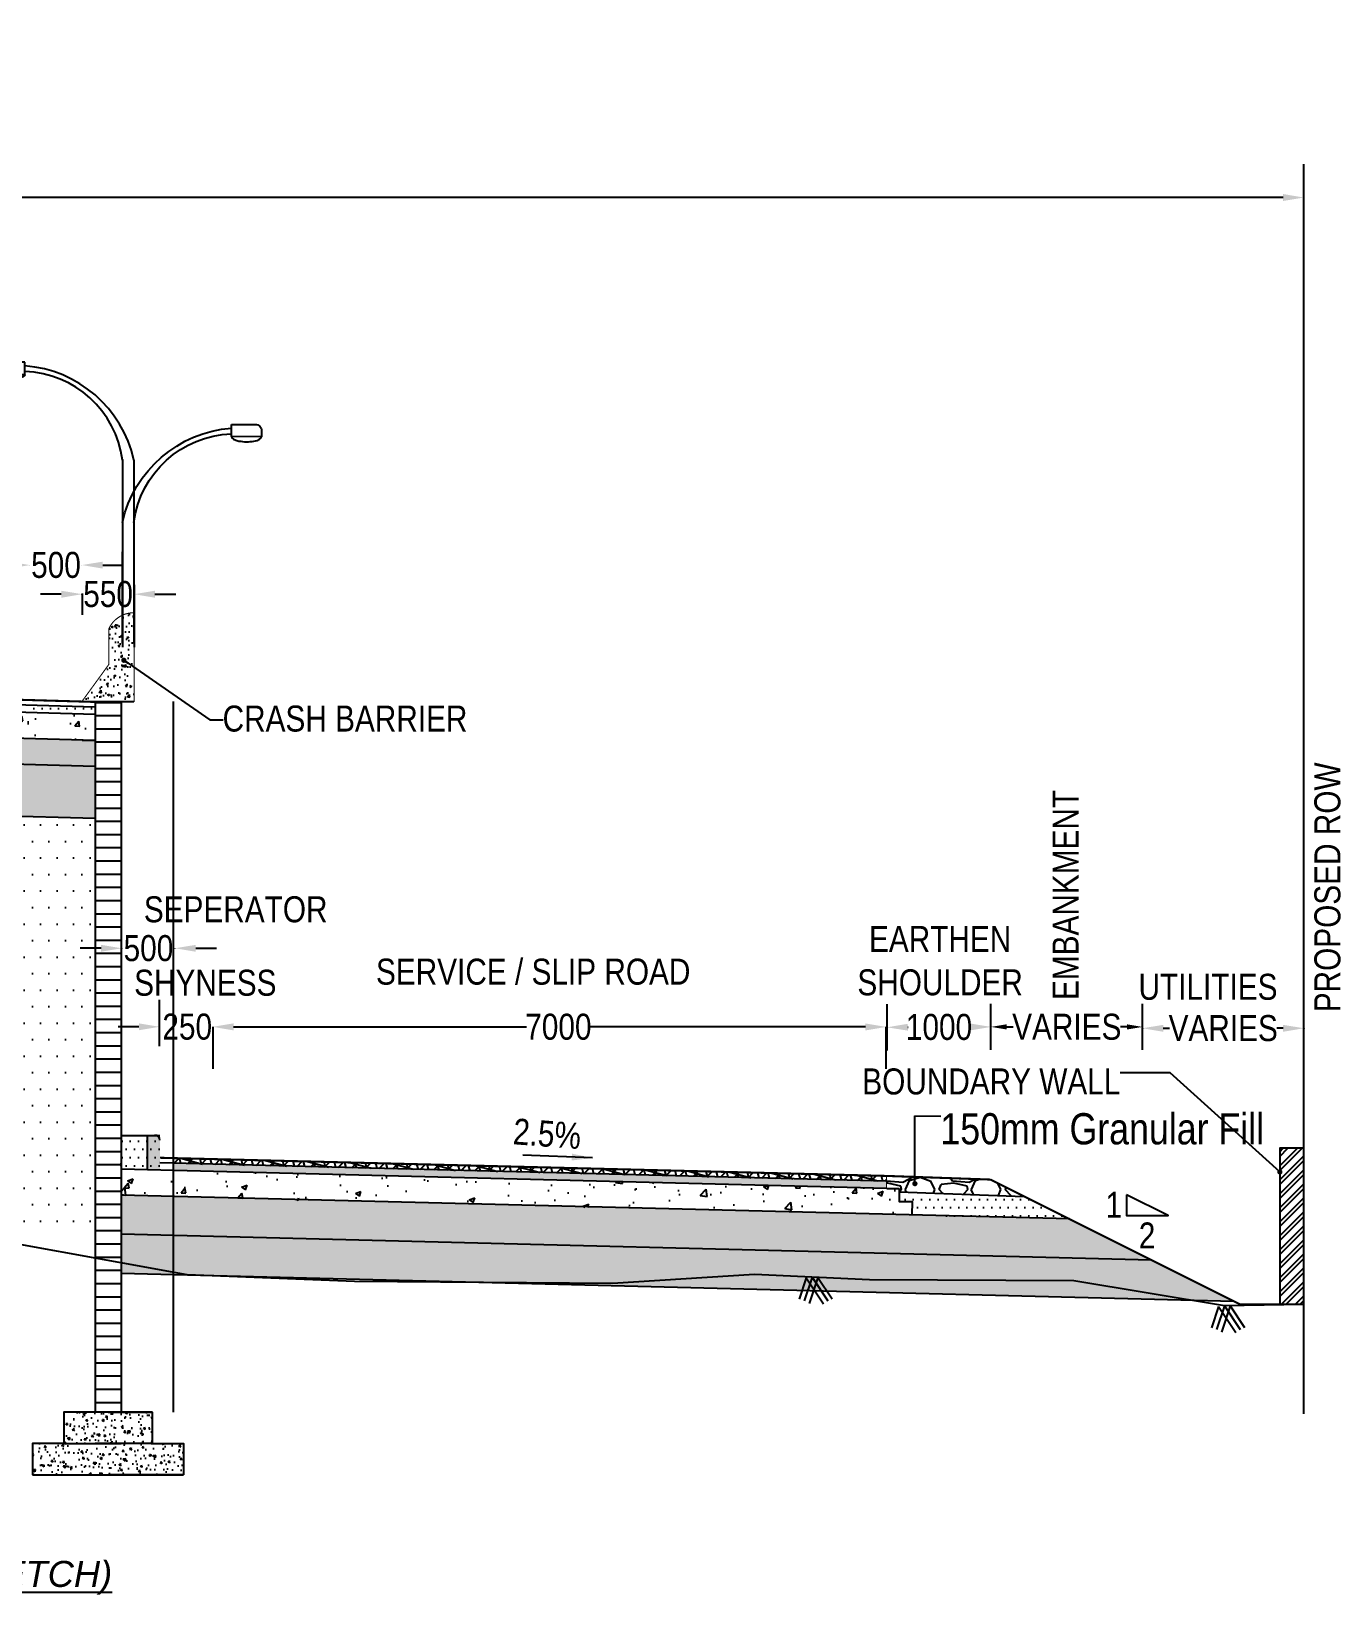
# Model space of a CAD drawing. Header units: millimetres. Extents: x 207528 to 778454, y -364692 to 101323.
# Drawn here: x 534964 to 547556, y 9499 to 24533 of the extents above; entities that cross this region are included whole.
import ezdxf

# ---------------------------------------------------------------- set-up
doc = ezdxf.new("R2010")
doc.units = ezdxf.units.MM
doc.linetypes.add('DASHED2', pattern=[0.375, 0.25, -0.125])
for name, color, linetype in [('Dim', 253, 'Continuous'), ('Dimension', 253, 'Continuous'), ('hatch', 253, 'Continuous'), ('NGL', 7, 'DASHED2'), ('Proposed ROW', 241, 'MNEW')]:
    doc.layers.add(name, color=color, linetype=linetype)
doc.styles.add('DIM', font='ARIALN.TTF', dxfattribs={"height": 250})
doc.styles.get("Standard").update_dxf_attribs({"font": 'arial.ttf'})
doc.styles.add('STRIP PLAN STYLE', font='ARIALN.TTF')
doc.linetypes.add('MNEW', pattern='A,26.152623,-1.048632,["PROW",Standard,S=1.75,R=0,X=0,Y=-0.975095],-7.693777,26.152623', length=61.047655)
doc.dimstyles.new('DIM', dxfattribs={"dimtxt": 250, "dimasz": 200, "dimexe": 0.18, "dimexo": 0.0625, "dimgap": 0.09, "dimtad": 0, "dimtih": 1, "dimtoh": 1, "dimdec": 0, "dimzin": 0, "dimdsep": 46, "dimtxsty": 'DIM', "dimcen": 0.09, "dimclrd": 256, "dimclrt": 7, "dimadec": 0, "dimazin": 0, "dimtfac": 1, "dimtdec": 0, "dimtofl": 0, "dimtmove": 0, "dimatfit": 3, "dimfxl": 1, "dimtolj": 1, "dimtzin": 0, "dimarcsym": 0})
doc.dimstyles.new('new', dxfattribs={"dimtxt": 150, "dimasz": 150, "dimexe": 100, "dimexo": 0.1, "dimgap": 0.09, "dimtad": 0, "dimtih": 1, "dimtoh": 1, "dimdec": 0, "dimzin": 0, "dimdsep": 46, "dimtxsty": 'DIM', "dimcen": 0.09, "dimclrd": 256, "dimclrt": 252, "dimadec": 0, "dimazin": 0, "dimtfac": 1, "dimtdec": 0, "dimtofl": 0, "dimtmove": 0, "dimatfit": 3, "dimfxl": 1, "dimtolj": 1, "dimtzin": 0, "dimlwd": -1, "dimarcsym": 0})

# ---------------------------------------------------------------- blocks, each defined once
blk = doc.blocks.new('*D387')
at = {"layer": 'Defpoints', "color": 0, "transparency": 16777216}
for p in [(547201, 22934), (502201, 22667), (547201, 22670)]:
    blk.add_point(p, dxfattribs=at)
at = {"layer": 'Dim', "color": 0, "lineweight": -2, "transparency": 16777216}
for p, q in [((502201, 22667), (502201, 22935)), ((547201, 22670), (547201, 22935))]:
    blk.add_line(p, q, dxfattribs=at)
at = {"layer": 'Dim', "lineweight": -2, "transparency": 16777216}
for p, q in [((502401, 22934), (522479, 22934)), ((547001, 22934), (529825, 22934))]:
    blk.add_line(p, q, dxfattribs=at)
at = {"layer": 'Dim', "transparency": 16777216}
for points in [[(502401, 22968), (502401, 22901), (502201, 22934)], [(547001, 22968), (547001, 22901), (547201, 22934)]]:
    blk.add_solid(points, dxfattribs=at)
at = {"layer": 'Dim', "color": 7, "transparency": 16777216, "insert": (526152, 22934), "char_height": 400, "attachment_point": 5, "style": 'STRIP PLAN STYLE'}
blk.add_mtext('\\A1;PROPOSED RIGHT OF WAY (45m)', dxfattribs=at)
blk = doc.blocks.new('*D394')
at = {"layer": 'Defpoints', "color": 0, "transparency": 16777216}
for p in [(535953, 19120), (535453, 19023), (535953, 19023)]:
    blk.add_point(p, dxfattribs=at)
at = {"layer": 'Dim', "lineweight": -2, "transparency": 16777216}
for p, q in [((535253, 19120), (535053, 19120)), ((536153, 19120), (536353, 19120))]:
    blk.add_line(p, q, dxfattribs=at)
at = {"layer": 'Dim', "color": 0, "lineweight": -2, "transparency": 16777216}
for p, q in [((535453, 19118), (535453, 19120)), ((535953, 19118), (535953, 19120))]:
    blk.add_line(p, q, dxfattribs=at)
at = {"layer": 'Dim', "transparency": 16777216}
for points in [[(535253, 19153), (535253, 19086), (535453, 19120)], [(536153, 19153), (536153, 19086), (535953, 19120)]]:
    blk.add_solid(points, dxfattribs=at)
at = {"layer": 'Dim', "color": 7, "transparency": 16777216, "insert": (535703, 19120), "char_height": 250, "attachment_point": 5, "style": 'DIM'}
blk.add_mtext('\\A1;550', dxfattribs=at)
blk = doc.blocks.new('*D488')
at = {"layer": 'Defpoints', "color": 0, "transparency": 16777216}
for p in [(535452, 19400), (534951, 19126), (535452, 19126)]:
    blk.add_point(p, dxfattribs=at)
at = {"layer": 'Dim', "lineweight": -2, "transparency": 16777216}
for p, q in [((534751, 19400), (534551, 19400)), ((535652, 19400), (535852, 19400))]:
    blk.add_line(p, q, dxfattribs=at)
at = {"layer": 'Dim', "color": 0, "lineweight": -2, "transparency": 16777216}
for p, q in [((534951, 19399), (534951, 19400)), ((535452, 19399), (535452, 19400))]:
    blk.add_line(p, q, dxfattribs=at)
at = {"layer": 'Dim', "transparency": 16777216}
for points in [[(534751, 19433), (534751, 19366), (534951, 19400)], [(535652, 19433), (535652, 19366), (535452, 19400)]]:
    blk.add_solid(points, dxfattribs=at)
at = {"layer": 'Dim', "color": 7, "transparency": 16777216, "insert": (535202, 19400), "char_height": 250, "attachment_point": 5, "style": 'DIM'}
blk.add_mtext('\\A1;500', dxfattribs=at)
blk = doc.blocks.new('DDD')
for p, q in [((1867070, -106568), (1867071, -106627)), ((1867358, -106507), (1867129, -106509)), ((1867359, -106625), (1867358, -106507)), ((1867071, -106627), (1867359, -106625)), ((1868297, -107444), (1868295, -109214)), ((1868407, -107450), (1868407, -109214))]:
    blk.add_line(p, q)
for centre, major_axis, start_param, end_param in [((1867129, -106568), (41.7, 41.7), 0.793568, 2.364365), ((1867273, -107703), (-822, 822), 4.14637, 5.423964), ((1867323, -107580), (-343, 922), 4.488864, 5.890241)]:
    blk.add_ellipse(centre, major_axis=major_axis, ratio=1, start_param=start_param, end_param=end_param)
at = {"extrusion": (0, 0, -1)}
blk.add_ellipse((1867215, -106626), major_axis=(144, 1), ratio=0.331897, start_param=0, end_param=3.141593, dxfattribs=at)
blk = doc.blocks.new('DUAL LIGHT')
for p, q in [((1621822, -144545), (1621823, -144427)), ((1621823, -144427), (1622052, -144429)), ((1622110, -144547), (1621822, -144545)), ((1622110, -144488), (1622110, -144547)), ((1620774, -145370), (1620774, -146570)), ((1620884, -145364), (1620885, -146570))]:
    blk.add_line(p, q)
at = {"extrusion": (0, 0, -1)}
for centre, major_axis, start_param, end_param in [((1621908, -145623), (822, 822), 4.14637, 5.423964), ((1622052, -144487), (-41.7, 41.7), 0.793568, 2.364365), ((1621858, -145500), (343, 922), 4.488864, 5.890241)]:
    blk.add_ellipse(centre, major_axis=major_axis, ratio=1, start_param=start_param, end_param=end_param, dxfattribs=at)
blk.add_ellipse((1621966, -144546), major_axis=(-144, 1), ratio=0.331897, start_param=0, end_param=3.141593)
blk.add_blockref('DDD', (-247523, -37321))
blk = doc.blocks.new('*D518')
at = {"layer": 'Defpoints', "color": 0, "transparency": 16777216}
for p in [(535835, 15715), (535835, 15367), (536346, 15367)]:
    blk.add_point(p, dxfattribs=at)
at = {"layer": 'Dim', "lineweight": -2, "transparency": 16777216}
for p, q in [((535635, 15715), (535435, 15715)), ((536546, 15715), (536746, 15715))]:
    blk.add_line(p, q, dxfattribs=at)
at = {"layer": 'Dim', "color": 0, "lineweight": -2, "transparency": 16777216}
for p, q in [((535835, 15714), (535835, 15715)), ((536346, 15714), (536346, 15715))]:
    blk.add_line(p, q, dxfattribs=at)
at = {"layer": 'Dim', "transparency": 16777216}
for points in [[(535635, 15748), (535635, 15682), (535835, 15715)], [(536546, 15748), (536546, 15682), (536346, 15715)]]:
    blk.add_solid(points, dxfattribs=at)
at = {"layer": 'Dim', "color": 7, "transparency": 16777216, "insert": (536091, 15715), "char_height": 250, "attachment_point": 5, "style": 'DIM'}
blk.add_mtext('\\A1;500', dxfattribs=at)
blk = doc.blocks.new('*D519')
at = {"layer": 'Defpoints', "color": 0, "transparency": 16777216}
for p in [(543186, 14959), (536712, 14556), (543186, 14556)]:
    blk.add_point(p, dxfattribs=at)
at = {"layer": 'Dim', "color": 0, "lineweight": -2, "transparency": 16777216}
for p, q in [((536712, 14556), (536712, 14959)), ((543186, 14556), (543186, 14959))]:
    blk.add_line(p, q, dxfattribs=at)
at = {"layer": 'Dim', "lineweight": -2, "transparency": 16777216}
for p, q in [((536912, 14959), (539728, 14959)), ((542986, 14959), (540338, 14959))]:
    blk.add_line(p, q, dxfattribs=at)
at = {"layer": 'Dim', "transparency": 16777216}
for points in [[(536912, 14992), (536912, 14925), (536712, 14959)], [(542986, 14992), (542986, 14925), (543186, 14959)]]:
    blk.add_solid(points, dxfattribs=at)
at = {"layer": 'Dim', "color": 7, "transparency": 16777216, "insert": (540033, 14959), "char_height": 250, "attachment_point": 5, "style": 'DIM'}
blk.add_mtext('\\A1;7000', dxfattribs=at)
blk = doc.blocks.new('*D514')
at = {"layer": 'Defpoints', "color": 0, "transparency": 16777216}
for p in [(536199, 14960), (536199, 14643), (536709, 14643)]:
    blk.add_point(p, dxfattribs=at)
at = {"layer": 'Dim', "lineweight": -2, "transparency": 16777216}
for p, q in [((535999, 14960), (535799, 14960)), ((536909, 14960), (537109, 14960))]:
    blk.add_line(p, q, dxfattribs=at)
at = {"layer": 'Dim', "color": 0, "lineweight": -2, "transparency": 16777216}
for p, q in [((536199, 14959), (536199, 14960)), ((536709, 14959), (536709, 14960))]:
    blk.add_line(p, q, dxfattribs=at)
at = {"layer": 'Dim', "transparency": 16777216}
for points in [[(535999, 14993), (535999, 14927), (536199, 14960)], [(536909, 14993), (536909, 14927), (536709, 14960)]]:
    blk.add_solid(points, dxfattribs=at)
at = {"layer": 'Dim', "color": 7, "transparency": 16777216, "insert": (536464, 14960), "char_height": 250, "attachment_point": 5, "style": 'DIM'}
blk.add_mtext('\\A1;250', dxfattribs=at)
blk = doc.blocks.new('*D515')
at = {"layer": 'Defpoints', "color": 0, "transparency": 16777216}
for p in [(543193, 14955), (544193, 14959), (544193, 14959)]:
    blk.add_point(p, dxfattribs=at)
at = {"layer": 'Dim', "color": 0, "lineweight": -2, "transparency": 16777216}
for p, q in [((543193, 14955), (543193, 14955)), ((544193, 14959), (544193, 14959))]:
    blk.add_line(p, q, dxfattribs=at)
at = {"layer": 'Dim', "lineweight": -2, "transparency": 16777216}
for p, q in [((543393, 14956), (543397, 14956)), ((543993, 14958), (543989, 14958))]:
    blk.add_line(p, q, dxfattribs=at)
at = {"layer": 'Dim', "transparency": 16777216}
for points in [[(543393, 14989), (543394, 14923), (543193, 14955)], [(543993, 14992), (543993, 14925), (544193, 14959)]]:
    blk.add_solid(points, dxfattribs=at)
at = {"layer": 'Dim', "color": 7, "transparency": 16777216, "insert": (543693, 14957), "char_height": 250, "attachment_point": 5, "style": 'DIM'}
blk.add_mtext('\\A1;1000', dxfattribs=at)
blk = doc.blocks.new('*D516')
at = {"layer": 'Defpoints', "color": 0, "transparency": 16777216}
for p in [(545650, 14959), (547201, 15003), (547201, 14946)]:
    blk.add_point(p, dxfattribs=at)
at = {"layer": 'Dimension', "color": 0, "lineweight": -2, "transparency": 16777216}
for p, q in [((545650, 14947), (545650, 14945)), ((547201, 14947), (547201, 14945))]:
    blk.add_line(p, q, dxfattribs=at)
at = {"layer": 'Dimension', "lineweight": -2, "transparency": 16777216}
for p, q in [((545850, 14946), (545909, 14946)), ((547001, 14946), (546943, 14946))]:
    blk.add_line(p, q, dxfattribs=at)
at = {"layer": 'Dimension', "transparency": 16777216}
for points in [[(545850, 14979), (545850, 14912), (545650, 14946)], [(547001, 14979), (547001, 14912), (547201, 14946)]]:
    blk.add_solid(points, dxfattribs=at)
at = {"layer": 'Dimension', "color": 7, "transparency": 16777216, "insert": (546426, 14946), "char_height": 250, "attachment_point": 5, "style": 'DIM'}
blk.add_mtext('\\A1;VARIES', dxfattribs=at)
blk = doc.blocks.new('*D517')
at = {"layer": 'Defpoints', "color": 0, "transparency": 16777216}
for p in [(544193, 14959), (545650, 14959), (545650, 14959)]:
    blk.add_point(p, dxfattribs=at)
at = {"layer": 'Dimension', "color": 0, "lineweight": -2, "transparency": 16777216}
for p, q in [((544193, 14959), (544193, 14959)), ((545650, 14959), (545650, 14959))]:
    blk.add_line(p, q, dxfattribs=at)
at = {"layer": 'Dimension', "lineweight": -2, "transparency": 16777216}
for p, q in [((544343, 14959), (544405, 14959)), ((545500, 14959), (545439, 14959))]:
    blk.add_line(p, q, dxfattribs=at)
at = {"layer": 'Dimension', "transparency": 16777216}
for points in [[(544343, 14984), (544343, 14934), (544193, 14959)], [(545500, 14984), (545500, 14934), (545650, 14959)]]:
    blk.add_solid(points, dxfattribs=at)
at = {"layer": 'Dimension', "color": 7, "transparency": 16777216, "insert": (544922, 14959), "char_height": 250, "attachment_point": 5, "style": 'DIM'}
blk.add_mtext('\\A1;VARIES', dxfattribs=at)

msp = doc.modelspace()

# ---------------------------------------------------------------- hatches: boundary and pattern name
at = {"ltscale": 0.1}
h = msp.add_hatch(dxfattribs=at)
h.set_pattern_fill('LINE', color=256, scale=40, style=0)
h.set_pattern_definition([(0, (451597.59, 96311.76), (0, 127), [])])
h.paths.add_polyline_path([(535577.5, 18087.5), (535827.5, 18087.5), (535827.5, 12703.7), (535577.5, 12742.6)])
h.paths.add_polyline_path([(535577.5, 12742.6), (535827.5, 12703.7), (535827.5, 11253.1), (535577.5, 11253.1)])
h = msp.add_hatch(color=256)
h.dxf.hatch_style = 1
h.paths.add_polyline_path([(536201.1, 13869.5, 0.4142136), (536151.1, 13919.5), (536077.8, 13919.5), (536077.8, 13583.8), (536201.1, 13580.6)])
h = msp.add_hatch()
h.set_pattern_fill('GOST_GLASS', color=41, scale=5)
h.set_pattern_definition([(45, (411964.84, 1.86), (42.426407, -4e-15), [25, -35]), (45, (411975.448, 1.86), (42.426407, -4e-15), [10, -50]), (45, (411964.84, 12.466), (42.426407, -4e-15), [10, -50])])
h.paths.add_polyline_path([(536336.8, 13647.3), (536336.8, 13577.3), (541915.8, 13437.8), (542162.3, 13457.4), (542560.4, 13491.7)])
h.paths.add_polyline_path([(543190, 13475.9), (543190, 13405.9), (541915.8, 13437.8), (542162.3, 13457.4), (542560.4, 13491.7)])
at = {"layer": 'Dim'}
h = msp.add_hatch(dxfattribs=at)
h.set_pattern_fill('AR-CONC', color=256)
h.set_pattern_definition([(50, (449597.46, 96274.26), (182.18467, -15.93909), [19.05, -209.55]), (355, (449597.46, 96274.26), (-35.24342, 191.05685), [15.24, -167.64058]), (100.45144, (449612.65, 96272.93), (146.94125, 175.11775), [16.19, -178.09024]), (46.1842, (449597.46, 96325.06), (271.07904, -42.04233), [28.575, -314.325]), (96.63556, (449620.05, 96321.56), (237.40413, 247.4261), [24.285, -267.1356]), (351.18415, (449597.46, 96325.06), (237.40413, 247.4261), [22.86, -251.4597]), (21, (449622.86, 96312.36), (151.6144, -102.2652), [19.05, -209.55]), (326, (449622.86, 96312.36), (61.80203, 184.18797), [15.24, -167.64]), (71.45144, (449635.5, 96303.84), (213.41642, 81.92277), [16.19, -178.08994]), (37.5, (449597.463, 96274.26), (3.088603, 84.55504), [0, -165.608, 0, -170.18, 0, -168.275]), (7.5, (449597.46, 96274.26), (66.81966, 100.180575), [0, -97.028, 0, -161.798, 0, -64.135]), (327.5, (449540.82, 96274.26), (135.590595, -5.728744), [0, -63.5, 0, -198.12, 0, -262.89]), (317.5, (449515.42, 96274.26), (148.12918, 25.42649), [0, -82.55, 0, -131.572, 0, -186.69])])
h.paths.add_polyline_path([(535709.6, 18785.9), (535716.2, 18799.6), (535735.8, 18831.7), (535752.8, 18853.1), (535777.3, 18877.3), (535817.1, 18905.9), (535850, 18922.1), (535882.8, 18933.1), (535921.1, 18940.1), (535952.5, 18941.6), (535952.5, 18883.6), (535952.5, 18087.5), (535451.2, 18100), (535710, 18444)])
h = msp.add_hatch(dxfattribs=at)
h.set_pattern_fill('AR-CONC', color=256, scale=3)
h.set_pattern_definition([(50, (448852.7, 32192.54), (546.554, -47.8173), [57.15, -628.65]), (355, (448852.7, 32192.54), (-105.7303, 573.1705), [45.72, -502.9218]), (100.45144, (448898.24, 32188.56), (440.8237, 525.3533), [48.57, -534.2707]), (46.1842, (448852.7, 32344.94), (813.237, -126.127), [85.725, -942.975]), (96.6356, (448920.5, 32334.4), (712.2124, 742.2784), [72.855, -801.407]), (351.1842, (448852.7, 32344.94), (712.212, 742.278), [68.58, -754.379]), (21, (448928.9, 32306.84), (454.8432, -306.7956), [57.15, -628.65]), (326, (448928.9, 32306.84), (185.406, 552.564), [45.72, -502.92]), (71.45144, (448966.8, 32281.3), (640.2493, 245.7683), [48.57, -534.2698]), (37.5, (448852.7, 32192.54), (9.2658, 253.6651), [0, -496.824, 0, -510.54, 0, -504.825]), (7.5, (448852.7, 32192.54), (200.459, 300.5417), [0, -291.084, 0, -485.394, 0, -192.405]), (327.5, (448682.76, 32192.54), (406.7718, -17.18623), [0, -190.5, 0, -594.36, 0, -788.67]), (317.5, (448606.56, 32192.54), (444.3875, 76.2795), [0, -247.65, 0, -394.716, 0, -560.07])])
h.paths.add_polyline_path([(525451.8, 18254.9), (525451.8, 17998.1), (535577.5, 17717.4), (535577.5, 17964.2)])
h = msp.add_hatch(dxfattribs=at)
h.set_pattern_fill('ANSI32', scale=10)
h.set_pattern_definition([(45, (186401.44, -43053.24), (-67.35192, 67.35192), []), (45, (186446.34, -43053.24), (-67.35192, 67.35192), [])])
h.paths.add_polyline_path([(547201.1, 12292.2), (547201.1, 13792.2), (546971.1, 13792.2), (546971.1, 12292.2)])
h = msp.add_hatch(dxfattribs=at)
h.set_pattern_fill('AR-CONC', color=256, scale=3)
h.set_pattern_definition([(50, (411964.84, 1.86), (546.554, -47.8173), [57.15, -628.65]), (355, (411964.84, 1.86), (-105.7303, 573.1705), [45.72, -502.9218]), (100.45144, (412010.4, -2.1), (440.8237, 525.3533), [48.57, -534.2707]), (46.1842, (411964.84, 154.26), (813.237, -126.127), [85.725, -942.975]), (96.63556, (412032.6, 143.75), (712.2124, 742.2784), [72.855, -801.407]), (351.18415, (411964.8, 154.3), (712.2124, 742.2784), [68.58, -754.379]), (21, (412041.04, 116.16), (454.8432, -306.7956), [57.15, -628.65]), (326, (412041.04, 116.16), (185.406, 552.564), [45.72, -502.92]), (71.45144, (412078.94, 90.6), (640.2493, 245.7683), [48.57, -534.2698]), (37.5, (411964.84, 1.86), (9.2658, 253.66512), [0, -496.824, 0, -510.54, 0, -504.825]), (7.5, (411964.84, 1.86), (200.459, 300.5417), [0, -291.084, 0, -485.394, 0, -192.405]), (327.5, (411794.92, 1.86), (406.7718, -17.18623), [0, -190.5, 0, -594.36, 0, -788.67]), (317.5, (411718.7, 1.86), (444.3875, 76.2795), [0, -247.65, 0, -394.716, 0, -560.07])])
h.paths.add_polyline_path([(543336.8, 13402.3), (541915.8, 13437.8), (541018.1, 13366.3), (539834.9, 13310.3), (538296.4, 13302.5), (536993.7, 13363.4), (535827.5, 13381.6), (535827.5, 13330.2), (543336.8, 13152.2)])
h.paths.add_polyline_path([(541915.8, 13437.8), (536336.8, 13577.3), (535827.5, 13590), (535827.5, 13381.6), (536993.7, 13363.4), (538296.4, 13302.5), (539834.9, 13310.3), (541018.1, 13366.3)])
at = {"layer": 'hatch'}
h = msp.add_hatch(dxfattribs=at)
h.set_pattern_fill('DOTS', scale=50)
h.set_pattern_definition([(0, (450097.59, 32228.38), (39.6875, 79.375), [0, -79.375])])
h.paths.add_polyline_path([(534951.1, 18101.5), (535827.3, 18087.5), (535577.5, 18081.5), (535577.5, 17952.7), (534950.5, 17982.3)])
h = msp.add_hatch(dxfattribs=at)
h.set_pattern_fill('GRAVEL', color=11, scale=25)
h.set_pattern_definition([(228.01279, (449309.89, 32827.543), (-5080, -5715), [85.4304, -8457.621]), (184.96974, (449252.74, 32764.043), (7619.999997, 635.000036), [146.601, -14513.5122]), (132.510447, (449106.69, 32751.343), (6350.000003, -6984.999998), [103.3704, -10233.6807]), (267.27369, (448859.04, 32592.593), (635.000001, 12700), [133.501, -13216.6094]), (292.833654, (448852.69, 32459.243), (-3175, 7620), [130.9084, -12959.952]), (357.27369, (448903.49, 32338.593), (-12700, 635.000001), [133.501, -13216.6094]), (37.69424, (449036.84, 32332.243), (-8254.9999996, -6350.0000005), [176.5484, -17478.279]), (72.255328, (449176.54, 32440.193), (4445.000001, 13969.9999996), [166.68, -16501.314]), (121.429566, (449227.34, 32598.943), (-5080.000001, 8255), [133.9532, -13261.3864]), (175.23636, (449157.49, 32713.243), (6985, -635), [152.9283, -7493.4842]), (222.397438, (449005.09, 32725.943), (-7619.9999998, -6985.0000003), [197.7695, -19579.193]), (138.814075, (449487.69, 32586.243), (-4445, 3810), [67.501, -6682.6415]), (171.469234, (449436.89, 32630.693), (8255, -1269.999999), [128.4205, -12713.6597]), (225, (449309.9, 32649.74), (-9e-14, -635), [89.8023, -808.2233]), (203.19859, (449265.44, 32725.94), (3175, 1270), [48.3603, -4787.6556]), (291.80141, (449220.99, 32706.89), (-635, 1905), [68.3914, -3351.1882]), (30.96376, (449246.39, 32643.39), (1905, 1270), [111.08, -3591.5745]), (161.56505, (449341.64, 32700.54), (1270, -635), [80.322, -1927.7245]), (16.38954, (448852.69, 32706.893), (6350, 1905), [112.522, -11139.7067]), (70.346176, (448960.64, 32738.643), (-2540, -6985), [94.3997, -9345.554]), (293.19859, (449341.64, 32827.54), (-1270, 3175), [96.72, -4739.296]), (343.61046, (449379.74, 32738.643), (-6350, 1905), [112.522, -11139.7067]), (339.44395, (448852.69, 32313.19), (-3175, 1270), [108.509, -5316.9336]), (294.77514, (448954.29, 32275.093), (-3175.000004, 6984.999998), [90.918, -9000.8983]), (66.80141, (449347.99, 32192.54), (1270, 3175), [96.72, -4739.296]), (17.354025, (449386.09, 32281.443), (-8255, -2540), [106.4457, -10538.094]), (69.44395, (449036.84, 32192.54), (-1270, -3175), [54.2544, -5371.188]), (101.30993, (449309.89, 32192.54), (-635, 2540), [32.3787, -3205.4987]), (165.96376, (449303.54, 32224.3), (1905, -635), [130.9084, -2487.2636]), (186.009006, (449176.54, 32256.043), (6350, 635), [121.3167, -12010.3412]), (303.69007, (449246.39, 32586.24), (-635, 1270), [91.581, -2197.944]), (353.157227, (449297.19, 32510.043), (10795, -1269.9999994), [159.889, -15829.0023]), (60.945396, (449455.94, 32490.993), (-2540, -4445), [65.377, -6472.348]), (90, (449487.7, 32548.14), (-635, 635), [38.1, -596.9]), (120.25644, (449163.84, 32275.093), (2540, -4445), [88.2167, -8733.485]), (48.01279, (449119.39, 32351.293), (5080, 5715), [170.8607, -8372.1905]), (0, (449233.7, 32478.3), (635, 635), [165.1, -469.9]), (325.304846, (449398.79, 32478.293), (6350.000002, -4444.999997), [100.4024, -9939.829]), (254.0546, (449481.34, 32421.14), (-635, -2540), [92.4573, -4530.4125]), (207.645975, (449455.94, 32332.243), (-12065.0000004, -6349.999999), [150.5363, -14903.116]), (175.42608, (449322.59, 32262.393), (-8255, 635), [159.2574, -15766.4616])])
h.paths.add_polyline_path([(524701.7, 17768.9), (524701.7, 18018.9), (535577.5, 17717.4), (535577.5, 17597.5), (535577.5, 17463.3)])
h = msp.add_hatch(dxfattribs=at)
h.set_pattern_fill('DOTS', color=25, scale=50)
h.set_pattern_definition([(0, (448852.69, 32192.54), (39.6875, 79.375), [0, -79.375])])
h.paths.add_polyline_path([(524701.7, 17768.9), (535577.5, 17463.3), (535577.5, 16963.2), (524701.7, 17268.7)])
h = msp.add_hatch(dxfattribs=at)
h.set_pattern_fill('DOTS', scale=100)
h.set_pattern_definition([(0, (448852.69, 96275.92), (79.375, 158.75), [0, -158.75])])
h.paths.add_polyline_path([(524701.7, 17268.7), (535577.5, 16963.2), (535577.5, 12950.5), (536089.1, 12928.8), (534020, 13016.4), (530602.9, 13299.5), (524701.7, 13473.9)])
h = msp.add_hatch(dxfattribs=at)
h.set_pattern_fill('DOTS', color=25, scale=50)
h.set_pattern_definition([(0, (-804369.904, 108238.32), (39.6875, 79.375), [0, -79.375])])
h.paths.add_polyline_path([(536213.5, 13580.4), (535828.2, 13590.1), (535828.2, 13916.1), (536213.5, 13916.1)])
h = msp.add_hatch(dxfattribs=at)
h.set_pattern_fill('NET3', color=256, scale=30, angle=45)
h.set_pattern_definition([(45, (411964.84, 1.86), (-67.35192, 67.35192), []), (105, (411964.84, 1.86), (-92.004435, -24.652514), []), (165, (411964.84, 1.86), (-24.652514, -92.004435), [])])
h.paths.add_polyline_path([(536336.8, 13697.3), (536336.8, 13647.3), (542560.4, 13491.7), (543010.5, 13530.4)])
h.paths.add_polyline_path([(543190, 13526), (543190, 13475.9), (542560.4, 13491.7), (543010.5, 13530.4)])
h = msp.add_hatch(dxfattribs=at)
h.set_pattern_fill('GRAVEL', color=11, scale=25)
h.set_pattern_definition([(228.012788, (196619.73, -53919.82), (-5080.0000004, -5714.9999996), [85.4304, -8457.6209]), (184.969741, (196562.58, -53983.318), (7619.999997, 635.0000362), [146.6012, -14513.5122]), (132.510447, (196416.53, -53996.018), (6350.0000027, -6984.9999976), [103.3704, -10233.6807]), (267.273689, (196168.88, -54154.768), (635.0000013, 12700), [133.5011, -13216.6094]), (292.833654, (196162.53, -54288.118), (-3175.0000003, 7620), [130.9084, -12959.9519]), (357.273689, (196213.33, -54408.768), (-12700, 635.0000013), [133.5011, -13216.6094]), (37.6942405, (196346.68, -54415.118), (-8254.9999996, -6350.0000005), [176.5484, -17478.2788]), (72.255328, (196486.38, -54307.168), (4445.0000012, 13969.9999996), [166.6799, -16501.3142]), (121.429566, (196537.18, -54148.418), (-5080.0000007, 8254.9999996), [133.9532, -13261.3864]), (175.236358, (196467.33, -54034.12), (6985, -635.000001), [152.9283, -7493.4842]), (222.397438, (196314.93, -54021.418), (-7619.9999998, -6985.0000003), [197.7695, -19579.1931]), (138.814075, (196797.53, -54161.12), (-4445, 3810), [67.5011, -6682.6415]), (171.469234, (196746.73, -54116.668), (8255.0000002, -1269.9999986), [128.4205, -12713.6597]), (225, (196619.73, -54097.6), (-9e-14, -635), [89.8023, -808.2233]), (203.19859, (196575.28, -54021.42), (3175, 1270), [48.3603, -4787.6556]), (291.80141, (196530.83, -54040.47), (-635, 1905), [68.3914, -3351.1882]), (30.963757, (196556.23, -54103.97), (1905, 1270), [111.0799, -3591.5745]), (161.56505, (196651.48, -54046.82), (1270, -635), [80.3218, -1927.7245]), (16.38954, (196162.53, -54040.468), (6350, 1905), [112.522, -11139.7067]), (70.346176, (196270.48, -54008.718), (-2540, -6985), [94.3997, -9345.5539]), (293.19859, (196651.48, -53919.82), (-1270, 3175), [96.72, -4739.2959]), (343.61046, (196689.58, -54008.718), (-6350, 1904.9999996), [112.522, -11139.7067]), (339.443955, (196162.53, -54434.17), (-3175, 1270), [108.5088, -5316.9336]), (294.77514, (196264.13, -54472.27), (-3175.000004, 6984.9999983), [90.918, -9000.8983]), (66.80141, (196657.83, -54554.82), (1270, 3175), [96.72, -4739.2959]), (17.354025, (196695.93, -54465.918), (-8255, -2540.0000005), [106.4457, -10538.094]), (69.443955, (196346.68, -54554.82), (-1270, -3175), [54.2544, -5371.188]), (101.309932, (196619.73, -54554.82), (-635, 2540), [32.3787, -3205.4987]), (165.963757, (196613.38, -54523.07), (1905, -635), [130.9084, -2487.2636]), (186.009006, (196486.38, -54491.318), (6350, 635.0000003), [121.3167, -12010.3412]), (303.69007, (196556.23, -54161.12), (-635, 1270), [91.581, -2197.9441]), (353.1572266, (196607.03, -54237.318), (10795, -1269.9999994), [159.8892, -15829.0023]), (60.945396, (196765.78, -54256.37), (-2540, -4445), [65.3771, -6472.3481]), (90, (196797.5, -54199.2), (-635, 635), [38.1, -596.9]), (120.256437, (196473.68, -54472.27), (2539.9999997, -4445), [88.2167, -8733.4852]), (48.012787, (196429.23, -54396.07), (5080.0000004, 5714.9999996), [170.8607, -8372.1905]), (0, (196543.5, -54269.07), (635, 635), [165.1, -469.9]), (325.304846, (196708.63, -54269.068), (6350.0000024, -4444.9999966), [100.4024, -9939.8292]), (254.054604, (196791.18, -54326.22), (-635, -2540), [92.4573, -4530.4125]), (207.645975, (196765.78, -54415.118), (-12065.0000004, -6349.9999992), [150.5363, -14903.1161]), (175.426079, (196632.43, -54484.968), (-8255, 635), [159.2574, -15766.4616])])
h.paths.add_polyline_path([(544511.9, 13329.6), (544189, 13491), (543190, 13526), (543189.5, 13526), (543189.5, 13405.8), (543310.1, 13405.8), (543310.1, 13371.7)])
h = msp.add_hatch(dxfattribs=at)
h.set_pattern_fill('DOTS', scale=50)
h.set_pattern_definition([(0, (457363.88, -63455.065), (39.6875, 79.375), [0, -79.375])])
h.paths.add_polyline_path([(544947.3, 13111.9), (544496.7, 13330.1), (543310.1, 13380.5), (543310.1, 13362.1), (543310.1, 13354.1), (543310.1, 13343.3), (543310.1, 13330.1), (543310.1, 13280.8), (543435.1, 13280.8), (543431.8, 13149.8)])
h = msp.add_hatch(dxfattribs=at)
h.set_pattern_fill('GRAVEL', color=11, scale=25)
h.set_pattern_definition([(228.012788, (412422.04, 636.86), (-5080, -5715), [85.4304, -8457.621]), (184.96974, (412364.89, 573.36), (7619.999997, 635.000036), [146.6012, -14513.5122]), (132.510447, (412218.84, 560.66), (6350.000003, -6984.999998), [103.3704, -10233.6807]), (267.27369, (411971.19, 401.91), (635.000001, 12700), [133.501, -13216.6094]), (292.833654, (411964.84, 268.56), (-3175, 7620), [130.9084, -12959.952]), (357.27369, (412015.64, 147.91), (-12700, 635.000001), [133.501, -13216.6094]), (37.69424, (412148.991, 141.56), (-8254.9999996, -6350.0000005), [176.5484, -17478.2788]), (72.255328, (412288.691, 249.51), (4445.000001, 13969.9999996), [166.68, -16501.3142]), (121.429566, (412339.49, 408.26), (-5080.000001, 8254.9999996), [133.9532, -13261.3864]), (175.23636, (412269.64, 522.56), (6985, -635.000001), [152.9283, -7493.4842]), (222.397438, (412117.241, 535.259), (-7619.9999998, -6985.0000003), [197.7695, -19579.193]), (138.814075, (412599.84, 395.56), (-4445, 3810), [67.501, -6682.6415]), (171.469234, (412549.04, 440.01), (8255, -1269.9999986), [128.4205, -12713.6597]), (225, (412422.04, 459.06), (-9e-14, -635), [89.8023, -808.2233]), (203.19859, (412377.59, 535.26), (3175, 1270), [48.3603, -4787.6556]), (291.80141, (412333.14, 516.21), (-635, 1905), [68.3914, -3351.1882]), (30.96376, (412358.54, 452.71), (1905, 1270), [111.08, -3591.5745]), (161.56505, (412453.8, 509.86), (1270, -635), [80.3218, -1927.7245]), (16.38954, (411964.84, 516.21), (6350, 1905), [112.522, -11139.7067]), (70.346176, (412072.79, 547.96), (-2540, -6985), [94.3997, -9345.554]), (293.19859, (412453.79, 636.86), (-1270, 3175), [96.72, -4739.296]), (343.61046, (412491.89, 547.96), (-6350, 1905), [112.522, -11139.7067]), (339.443955, (411964.84, 122.51), (-3175, 1270), [108.5088, -5316.9336]), (294.77514, (412066.44, 84.41), (-3175.000004, 6984.999998), [90.918, -9000.8983]), (66.80141, (412460.14, 1.86), (1270, 3175), [96.72, -4739.296]), (17.354025, (412498.24, 90.76), (-8255, -2540), [106.4457, -10538.094]), (69.443955, (412148.99, 1.86), (-1270, -3175), [54.2544, -5371.188]), (101.30993, (412422.04, 1.86), (-635, 2540), [32.3787, -3205.4987]), (165.96376, (412415.69, 33.61), (1905, -635), [130.9084, -2487.2636]), (186.009006, (412288.69, 65.36), (6350, 635), [121.3167, -12010.3412]), (303.69007, (412358.54, 395.56), (-635, 1270), [91.581, -2197.944]), (353.157227, (412409.341, 319.36), (10795, -1269.9999994), [159.8892, -15829.0023]), (60.945396, (412568.09, 300.31), (-2540, -4445), [65.377, -6472.348]), (90, (412599.84, 357.46), (-635, 635), [38.1, -596.9]), (120.256437, (412275.99, 84.41), (2540, -4445), [88.2167, -8733.4852]), (48.012787, (412231.54, 160.61), (5080, 5715), [170.8607, -8372.1905]), (0, (412345.84, 287.6), (635, 635), [165.1, -469.9]), (325.304846, (412510.94, 287.61), (6350.000002, -4444.999997), [100.4024, -9939.8292]), (254.054604, (412593.49, 230.46), (-635, -2540), [92.4573, -4530.4125]), (207.645975, (412568.09, 141.56), (-12065.0000004, -6349.999999), [150.5363, -14903.116]), (175.426079, (412434.741, 71.71), (-8255, 635), [159.2574, -15766.4616])])
h.paths.add_polyline_path([(544947.3, 13111.9), (545737.7, 12716.8), (535827.5, 12964.6), (535827.5, 13339.9)])
h = msp.add_hatch(dxfattribs=at)
h.set_pattern_fill('DOTS', color=25, scale=50)
h.set_pattern_definition([(0, (411964.84, 1.86), (39.6875, 79.375), [0, -79.375])])
h.paths.add_polyline_path([(545737.7, 12716.8), (546527.1, 12322.2), (535827.5, 12589.7), (535827.5, 12964.6), (535963.7, 12961.2)])
h = msp.add_hatch(dxfattribs=at)
h.set_pattern_fill('AR-CONC', color=256, angle=90)
h.set_pattern_definition([(140, (451972.59, 96311.76), (15.93909, 182.18467), [19.05, -209.55]), (85, (451972.59, 96311.76), (-191.05685, -35.24342), [15.24, -167.64058]), (190.45144, (451973.92, 96326.94), (-175.11775, 146.94125), [16.19, -178.09024]), (136.1842, (451921.79, 96311.76), (42.04233, 271.07904), [28.575, -314.325]), (186.63556, (451925.3, 96334.35), (-247.4261, 237.40413), [24.285, -267.1356]), (81.18415, (451921.8, 96311.76), (-247.4261, 237.40413), [22.85997, -251.4597]), (111, (451934.49, 96337.16), (102.2652, 151.6144), [19.05, -209.55]), (56, (451934.49, 96337.16), (-184.18797, 61.80203), [15.24, -167.64]), (161.45145, (451943.01, 96349.8), (-81.92277, 213.41642), [16.19, -178.08994]), (127.5, (451972.59, 96311.76), (-84.55504, 3.088603), [0, -165.608, 0, -170.18, 0, -168.275]), (97.5, (451972.59, 96311.76), (-100.180575, 66.81966), [0, -97.028, 0, -161.798, 0, -64.135]), (57.5, (451972.59, 96255.12), (5.728744, 135.590595), [0, -63.5, 0, -198.12, 0, -262.89]), (47.5, (451972.59, 96229.72), (-25.42649, 148.12918), [0, -82.55, 0, -131.572, 0, -186.69])])
h.paths.add_polyline_path([(535277.5, 11253.1), (536127.5, 11253.1), (536127.5, 10953.1), (535702.5, 10953.1), (535577.5, 10953.1), (535277.5, 10953.1)])
h.paths.add_polyline_path([(534977.5, 10953.1), (535277.5, 10953.1), (535577.5, 10953.1), (535702.5, 10953.1), (536127.5, 10953.1), (536427.5, 10953.1), (536427.5, 10653.1), (534977.5, 10653.1)])

# ---------------------------------------------------------------- linework, layer by layer
for p, q in [((535577.5, 18087.5), (535577.5, 11253.1)), ((535827.5, 18087.5), (535827.5, 11253.1)), ((536327.5, 18087.5), (536327.5, 11253.1)), ((535577.5, 16963.2), (524701.7, 17268.7)), ((535828.2, 13916.1), (536201.1, 13916.1))]:
    msp.add_line(p, q)
at = {"const_width": 10}
msp.add_lwpolyline([(535709.6, 18785.9, -0.2994805), (535952.5, 18941.6), (535952.5, 18087.5), (535450.9, 18087.5), (535710, 18444), (535709.6, 18785.9), (535716.2, 18799.6), (535735.8, 18831.7), (535752.8, 18853.1), (535777.3, 18877.3), (535817.1, 18905.9), (535850, 18922.1), (535882.8, 18933.1), (535921.1, 18940.1), (535952.5, 18941.6)], format="xyb", dxfattribs=at)
for points, const_width in [([(525451.8, 18375), (535577.5, 18083.9)], 20), ([(535452.5, 18087.5), (535952.5, 18087.5)], 20), ([(543190, 13526), (536201.1, 13700.7)], 20), ([(543190, 13526), (544189, 13491)], 20), ([(543189.5, 13525.8), (543189.5, 13405.8)], 10), ([(544189, 13491), (546587.1, 12292.2)], 20), ([(546587.1, 12292.2), (547201.1, 12292.2)], 20)]:
    msp.add_lwpolyline(points, dxfattribs=dict(const_width=const_width))
for points in [[(535577.5, 18033.5), (525451.8, 18325)], [(535577.5, 17964.2), (525451.8, 18254.9)], [(535577.5, 17713), (524701.7, 18018.9)], [(535577.5, 17463.3), (524701.7, 17768.9)], [(535452.5, 17717.4), (535577.5, 17717.4)], [(536077.8, 13919.5), (536077.8, 13585.4)], [(535827.5, 13620.4), (535827.5, 13649.2)], [(535827.5, 13620.4), (535827.5, 13649.2)], [(543190, 13405.9), (535827.5, 13590)], [(543190, 13405.9), (535827.5, 13590)], [(543190, 13475.9), (536201.1, 13650.7)], [(543190.1, 13405.8), (543310.1, 13405.8)], [(543190.1, 13405.8), (543310.1, 13405.8)], [(543310.1, 13405.8), (543310.1, 13280.8), (543435.1, 13280.8), (543431.8, 13149.8)], [(543310.1, 13405.8), (543310.1, 13280.8), (543435.1, 13280.8), (543431.8, 13149.8)], [(544947.3, 13111.9), (535827.5, 13339.9)], [(543310.1, 13371.7), (544511.9, 13329.6)], [(545737.7, 12716.8), (535827.5, 12964.6)], [(535827.5, 12589.7), (546527.1, 12322.2)], [(536127.5, 11253.1), (535277.5, 11253.1), (535277.5, 10953.1)], [(535827.5, 11253.1), (536127.5, 11253.1), (536127.5, 10953.1)], [(535277.5, 10953.1), (534977.5, 10953.1), (534977.5, 10653.1)], [(535277.5, 10953.1), (535702.5, 10953.1)], [(535702.5, 10953.1), (535577.5, 10953.1)], [(536127.5, 10953.1), (535702.5, 10953.1)], [(536127.5, 10953.1), (536427.5, 10953.1), (536427.5, 10653.1)], [(534977.5, 10653.1), (536427.5, 10653.1)]]:
    msp.add_lwpolyline(points)
msp.add_arc((536151.1, 13869.5), 50, 0, 90)
at = {"layer": 'Dim'}
for points in [[(535452.4, 19125.6), (535452.4, 18921.1)], [(535452.5, 19125.5), (535452.5, 18920.9)], [(535952.5, 19125.3), (535952.5, 18920.7)], [(535577.5, 18087.5), (535827.5, 18087.5)], [(536198.9, 14775.1), (536198.9, 15218.4)], [(543193.5, 14733.7), (543193.5, 15177)], [(544193, 14737.3), (544193, 15180.6)], [(544193, 14737.3), (544193, 15180.6)], [(545650.4, 14737.7), (545650.4, 15181)], [(542416.6, 12545.1), (542348.6, 12340.5)], [(542471.8, 12552.7), (542396.1, 12324.7)], [(542416.6, 12545.1), (542583.7, 12296.8)], [(542526.7, 12550.9), (542443.2, 12299.7)], [(542471.8, 12552.7), (542625.2, 12324.7)], [(542526.7, 12550.9), (542666.4, 12343.3)], [(546381.7, 12269.6), (546313.8, 12064.9)], [(546436.9, 12277.1), (546361.2, 12049.2)], [(546381.7, 12269.6), (546548.9, 12021.2)], [(546491.8, 12275.3), (546408.4, 12024.1)], [(546436.9, 12277.1), (546590.4, 12049.1)], [(546491.8, 12275.3), (546631.5, 12067.7)], [(535702.5, 11253.1), (535577.5, 11253.1)], [(535702.5, 11253.1), (535827.5, 11253.1)], [(535702.5, 10953.1), (535827.5, 10953.1)], [(536427.5, 10653.1), (535702.5, 10653.1)]]:
    msp.add_lwpolyline(points, dxfattribs=at)
at = {"layer": 'Dim', "color": 7}
msp.add_lwpolyline([(547201.1, 12292.2), (547201.1, 13792.2), (546971.1, 13792.2), (546971.1, 12292.2)], close=True, dxfattribs=at)
at = {"layer": 'Dim'}
msp.add_lwpolyline([(545495.2, 13345.4), (545495.2, 13145.4), (545895.2, 13145.4)], close=True, dxfattribs=at)
at = {"layer": 'Dimension', "linetype": 'Continuous', "ltscale": 10, "flags": 128}
msp.add_lwpolyline([(547201.1, 12290.1), (546436.9, 12277.1), (544990.4, 12517), (543023.7, 12526.8), (541919.9, 12578.5), (540553.9, 12491.8), (538071.6, 12512.3), (536463.2, 12573.8), (534020, 13016.4), (530602.9, 13299.5), (524701.7, 13473.9)], dxfattribs=at)
at = {"layer": 'Proposed ROW', "lineweight": -3, "ltscale": 3, "flags": 128}
msp.add_lwpolyline([(547201.1, 11236.9), (547201.1, 23255.6)], dxfattribs=at)

# ---------------------------------------------------------------- block references
msp.add_blockref('DUAL LIGHT', (-1084932.7, 165179.8))

# ---------------------------------------------------------------- texts
at = {"layer": 'Dim', "char_height": 250, "attachment_point": 5, "style": 'DIM'}
for s, insert in [('CRASH BARRIER', (537981.3, 17922.2)), ('SEPERATOR', (536929.9, 16088.2)), ('EARTHEN \\PSHOULDER', (543703.8, 15594.4)), ('SHYNESS', (536637.9, 15382.2)), ('SERVICE / SLIP ROAD', (539790.8, 15488.6)), ('UTILITIES', (546279.6, 15342.9)), ('1', (545374.7, 13248.2)), ('2', (545693.8, 12953.5))]:
    msp.add_mtext_dynamic_manual_height_columns(s, width=5325.312, gutter_width=1250, heights=[0], dxfattribs=dict(at, insert=insert))
at = {"layer": 'Dim', "color": 7, "char_height": 250, "attachment_point": 5, "style": 'DIM'}
for s, insert, rotation in [('PROPOSED ROW', (547429.2, 16301.1), 90), ('2.5%', (539924.9, 13930.1), 355.78636)]:
    msp.add_mtext_dynamic_manual_height_columns(s, width=5325.312, gutter_width=1250, heights=[0], dxfattribs=dict(at, insert=insert, rotation=rotation))
at = {"layer": 'Dim', "insert": (544910.3, 16227.9), "char_height": 250, "width": 5325.312, "attachment_point": 5, "rotation": 90, "style": 'DIM'}
msp.add_mtext('\\A1;EMBANKMENT', dxfattribs=at)
at = {"layer": 'Dim', "color": 7, "insert": (544196.2, 14432.9), "char_height": 250, "attachment_point": 5, "style": 'DIM'}
msp.add_mtext_dynamic_manual_height_columns('BOUNDARY WALL', width=5325.312, gutter_width=1250, heights=[0], dxfattribs=at)
at = {"layer": 'Dimension', "color": 7, "insert": (543706.3, 13977.2), "char_height": 300, "attachment_point": 4, "style": 'DIM'}
msp.add_mtext('\\A1;150mm Granular Fill', dxfattribs=at)
at = {"layer": 'NGL', "color": 7, "insert": (524576.1, 9661.5), "char_height": 250, "width": 47718.433, "attachment_point": 5}
msp.add_mtext('{\\fArial|b0|i1|c0|p34;\\LTYPE - E  : TYPICAL CROSS SECTION: 4-LANE CARRIAGEWAY - VEHICULAR UNDERPASS WITH SERVICE ROAD(EXISTING STRETCH)}', dxfattribs=at)

# ---------------------------------------------------------------- dimensions: what is measured, and where the dimension line sits
at = {"layer": 'Dim'}
dim = msp.add_linear_dim(base=(547201.1, 22934.4), p1=(502201.1, 22667.4), p2=(547201.1, 22669.5), text='PROPOSED RIGHT OF WAY (45m)', dimstyle='DIM', override={"dimtxt": 400, "dimtxsty": 'STRIP PLAN STYLE'}, dxfattribs=at)
dim.commit()
dim.dimension.update_dxf_attribs({"geometry": '*D387', "text_midpoint": (526152.3, 22934.4), "dimtype": 160})
dim = msp.add_aligned_dim(p1=(534951.1, 19125.8), p2=(535452.4, 19125.8), distance=273.9, text='500', dimstyle='DIM', override={"dimfxl": 1.25, "dimfxlon": 1}, dxfattribs=at)
dim.commit()
dim.dimension.update_dxf_attribs({"geometry": '*D488', "text_midpoint": (535201.7, 19399.8)})
for base, p1, p2, angle, text, picture, middle in [((535952.5, 19119.6), (535452.5, 19023), (535952.5, 19023), 0, '550', '*D394', (535702.5, 19119.6)), ((535835.4, 15715.2), (536345.7, 15367.3), (535835.4, 15367.3), 180, '500', '*D518', (536090.5, 15715.2)), ((536198.9, 14959.9), (536709.2, 14642.7), (536198.9, 14642.7), 180, '250', '*D514', (536464.2, 14959.9))]:
    dim = msp.add_linear_dim(base=base, p1=p1, p2=p2, angle=angle, text=text, dimstyle='DIM', override={"dimfxl": 1.25, "dimfxlon": 1}, dxfattribs=at)
    dim.commit()
    dim.dimension.update_dxf_attribs({"geometry": picture, "text_midpoint": middle, "dimtype": 161})
dim = msp.add_linear_dim(base=(543186.1, 14958.5), p1=(536712.2, 14556.4), p2=(543186.1, 14556.4), angle=0, text='7000', dimstyle='DIM', dxfattribs=at)
dim.commit()
dim.dimension.update_dxf_attribs({"geometry": '*D519', "text_midpoint": (540033.3, 14958.5), "dimtype": 161})
dim = msp.add_aligned_dim(p1=(543193.5, 14955.3), p2=(544193, 14959.1), distance=0, dimstyle='DIM', dxfattribs=at)
dim.commit()
dim.dimension.update_dxf_attribs({"geometry": '*D515', "text_midpoint": (543693.3, 14957.2)})
at = {"layer": 'Dimension'}
dim = msp.add_aligned_dim(p1=(544193, 14958.8), p2=(545650.4, 14959), distance=0, text='VARIES', dimstyle='DIM', override={"dimtxt": 200, "dimasz": 150, "dimfxl": 1.25, "dimfxlon": 1}, dxfattribs=at)
dim.commit()
dim.dimension.update_dxf_attribs({"geometry": '*D517', "text_midpoint": (544921.7, 14958.9)})
dim = msp.add_linear_dim(base=(547201.1, 14945.6), p1=(545650.4, 14959.2), p2=(547201.1, 15002.9), angle=180, text='VARIES', dimstyle='DIM', override={"dimfxl": 1.25, "dimfxlon": 1}, dxfattribs=at)
dim.commit()
dim.dimension.update_dxf_attribs({"geometry": '*D516', "text_midpoint": (546425.7, 14945.6)})

# ---------------------------------------------------------------- leaders
at = {"layer": 'Dim'}
msp.add_leader([(540362.1, 13699.6), (539692.6, 13725.7)], dimstyle='DIM', dxfattribs=at)
at = {"layer": 'Dimension'}
for points in [[(535854.5, 18484.5), (536680.7, 17910.8), (536809.5, 17910.8)], [(546971.1, 13564.4), (545915.8, 14518), (545434.2, 14518)], [(543461.5, 13451.7), (543461.5, 14104.5), (543711.6, 14101.8)]]:
    msp.add_leader(points, dimstyle='new', override={"dimasz": 50, "dimclrd": 256, "dimldrblk": 'Dot'}, dxfattribs=at)

doc.saveas('drawing.dxf')
